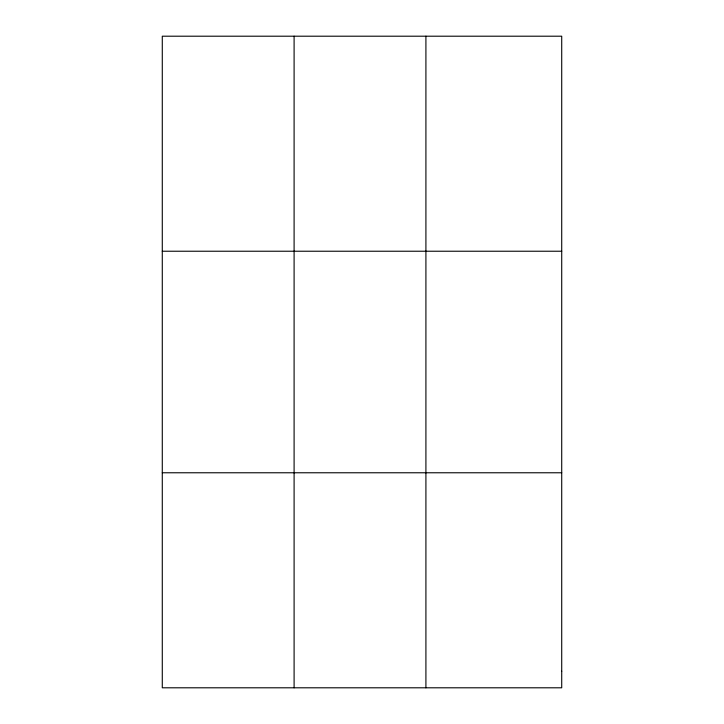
<?xml version="1.0" encoding="UTF-8"?>
<svg xmlns="http://www.w3.org/2000/svg" width="724" height="724" viewBox="0 0 724 724"><rect width="100%" height="100%" fill="white"/><g stroke="black" fill="none" stroke-linecap="round" stroke-linejoin="round"><path stroke-width="1.09" d="M294.098 687.8L294.098 36.2M425.911 687.8L425.911 36.2M162.285 251.228L561.715 251.228M162.285 472.772L561.715 472.772M561.715 671.257L561.715 687.8L162.285 687.8L162.285 36.2L561.715 36.2L561.715 671.257"/></g></svg>
